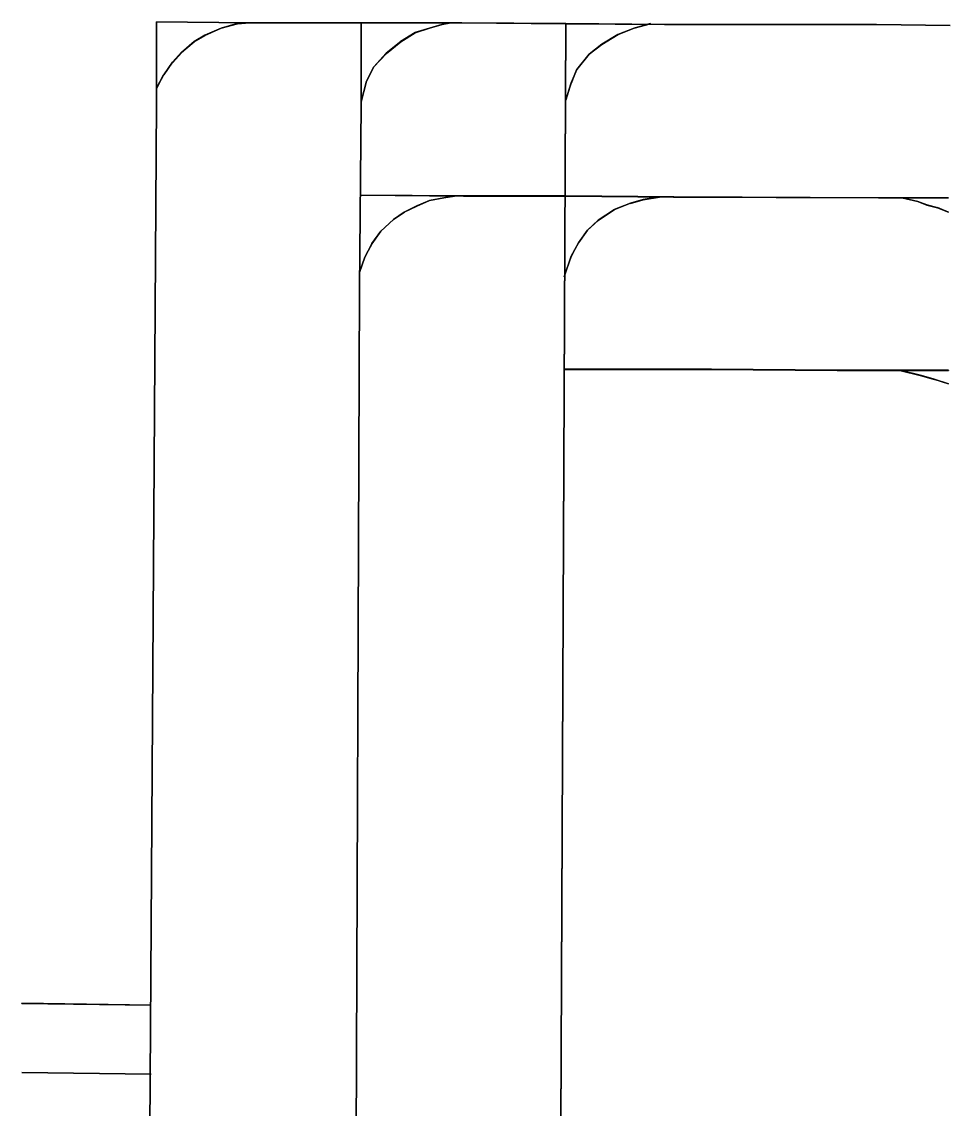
# Model space of a CAD drawing. Extents: x -291248544 to -291003570, y 98625193 to 98746984.
# Drawn here: x -291102471 to -291090637, y 98732941 to 98746801 of the extents above; entities that cross this region are included whole.
import ezdxf

# ---------------------------------------------------------------- set-up
doc = ezdxf.new("R2010")
doc.units = 0

msp = doc.modelspace()

# ---------------------------------------------------------------- linework, layer by layer
at = {"layer": 'mg_to_dxf', "color": 2}
for points in [[(-291100753.07, 98746799.46), (-291100755.49, 98746800.49), (-291100753.49, 98746798.47), (-291100753.07, 98746799.46)], [(-291099564.1, 98746788.03), (-291099563.09, 98746789.02), (-291100755.49, 98746800.49), (-291100753.07, 98746799.46)], [(-291100753.78, 98746798.76), (-291100754.78, 98746801.19), (-291100754.78, 98745952.11), (-291100753.78, 98745953.11)], [(-291100753.78, 98746798.76), (-291100752.78, 98746799.17), (-291100754.78, 98746801.19), (-291100753.78, 98746798.76)], [(-291100753.78, 98745953.11), (-291100752.78, 98745952.11), (-291100752.78, 98746799.17), (-291100753.78, 98746798.76)], [(-291100753.07, 98746799.46), (-291100753.49, 98746798.47), (-291099563.11, 98746787.02), (-291099564.1, 98746788.03)], [(-291099930.27, 98746719.16), (-291099929.69, 98746720.51), (-291100136.72, 98746628.5), (-291100135.35, 98746628.01)], [(-291100135.35, 98746628.01), (-291100135.8, 98746626.71), (-291099929.01, 98746718.62), (-291099930.27, 98746719.16)], [(-291099724.3, 98746776.45), (-291099723.5, 98746777.71), (-291099930.63, 98746720.17), (-291099929.33, 98746719.49)], [(-291099929.33, 98746719.49), (-291099930.63, 98746720.17), (-291099929.95, 98746718.28), (-291099929.33, 98746719.49)], [(-291099930.27, 98746719.16), (-291099929.01, 98746718.62), (-291099929.69, 98746720.51), (-291099930.27, 98746719.16)], [(-291099929.33, 98746719.49), (-291099929.95, 98746718.28), (-291099723.16, 98746775.72), (-291099724.3, 98746776.45)], [(-291099564.1, 98746787.99), (-291099563.14, 98746789.06), (-291099724.49, 98746777.54), (-291099723.31, 98746776.62)], [(-291099723.31, 98746776.62), (-291099724.49, 98746777.54), (-291099724.15, 98746775.55), (-291099723.31, 98746776.62)], [(-291099724.3, 98746776.45), (-291099723.16, 98746775.72), (-291099723.5, 98746777.71), (-291099724.3, 98746776.45)], [(-291099723.31, 98746776.62), (-291099724.15, 98746775.55), (-291099563.06, 98746787.06), (-291099564.1, 98746787.99)], [(-291099563.1, 98746788.02), (-291099564.13, 98746789.02), (-291099564.06, 98746787.02), (-291099563.1, 98746788.02)], [(-291099380.99, 98746788.02), (-291099379.99, 98746789.02), (-291099564.13, 98746789.02), (-291099563.1, 98746788.02)], [(-291099564.1, 98746787.99), (-291099563.06, 98746787.06), (-291099563.14, 98746789.06), (-291099564.1, 98746787.99)], [(-291099564.1, 98746788.03), (-291099563.11, 98746787.02), (-291099563.09, 98746789.02), (-291099564.1, 98746788.03)], [(-291099563.1, 98746788.02), (-291099564.06, 98746787.02), (-291099379.99, 98746787.02), (-291099380.99, 98746788.02)], [(-291099380.99, 98746788.02), (-291099379.99, 98746787.02), (-291099379.99, 98746789.02), (-291099380.99, 98746788.02)], [(-291099379.99, 98746788.02), (-291099380.99, 98746789.02), (-291099380.99, 98746787.02), (-291099379.99, 98746788.02)], [(-291096863.29, 98746788.02), (-291096862.29, 98746789.02), (-291099380.99, 98746789.02), (-291099379.99, 98746788.02)], [(-291099379.99, 98746788.02), (-291099380.99, 98746787.02), (-291096862.3, 98746787.02), (-291096863.29, 98746788.02)], [(-291098144.53, 98746787.52), (-291098145.53, 98746788.52), (-291098145.53, 98745734.67), (-291098144.53, 98745735.67)], [(-291098144.53, 98746787.52), (-291098143.53, 98746788.52), (-291098145.53, 98746788.52), (-291098144.53, 98746787.52)], [(-291098144.53, 98745735.67), (-291098143.53, 98745734.66), (-291098143.53, 98746788.52), (-291098144.53, 98746787.52)], [(-291097275.26, 98746719.21), (-291097274.59, 98746720.47), (-291097458.79, 98746662.91), (-291097457.4, 98746662.29)], [(-291097457.4, 98746662.29), (-291097457.95, 98746661.07), (-291097274.02, 98746718.55), (-291097275.26, 98746719.21)], [(-291097115.04, 98746765), (-291097114.32, 98746766.25), (-291097275.55, 98746720.18), (-291097274.3, 98746719.5)], [(-291097274.3, 98746719.5), (-291097275.55, 98746720.18), (-291097274.97, 98746718.26), (-291097274.3, 98746719.5)], [(-291097275.26, 98746719.21), (-291097274.02, 98746718.55), (-291097274.59, 98746720.47), (-291097275.26, 98746719.21)], [(-291097274.3, 98746719.5), (-291097274.97, 98746718.26), (-291097113.85, 98746764.3), (-291097115.04, 98746765)], [(-291097000.61, 98746787.93), (-291096999.83, 98746789.1), (-291097115.29, 98746766.01), (-291097114.07, 98746765.23)], [(-291097114.07, 98746765.23), (-291097115.29, 98746766.01), (-291097114.82, 98746764.07), (-291097114.07, 98746765.23)], [(-291097115.04, 98746765), (-291097113.85, 98746764.3), (-291097114.32, 98746766.25), (-291097115.04, 98746765)], [(-291097114.07, 98746765.23), (-291097114.82, 98746764.07), (-291096999.44, 98746787.14), (-291097000.61, 98746787.93)], [(-291097000.61, 98746787.93), (-291096999.44, 98746787.14), (-291096999.83, 98746789.1), (-291097000.61, 98746787.93)], [(-291096862.29, 98746788.02), (-291096863.29, 98746789.03), (-291096863.3, 98746787.03), (-291096862.29, 98746788.02)], [(-291096862.29, 98746788.02), (-291096863.3, 98746787.03), (-291095534.79, 98746775.58), (-291095535.78, 98746776.59)], [(-291095535.78, 98746776.59), (-291095534.77, 98746777.58), (-291096863.29, 98746789.03), (-291096862.29, 98746788.02)], [(-291096863.29, 98746788.02), (-291096862.3, 98746787.02), (-291096862.29, 98746789.02), (-291096863.29, 98746788.02)], [(-291095535.28, 98746776.08), (-291095536.28, 98746777.09), (-291095604.95, 98731795.77), (-291095603.94, 98731796.76)], [(-291095603.94, 98731796.76), (-291095602.95, 98731795.76), (-291095534.28, 98746777.08), (-291095535.28, 98746776.08)], [(-291095535.28, 98746776.08), (-291095534.28, 98746777.08), (-291095536.28, 98746777.09), (-291095535.28, 98746776.08)], [(-291095534.78, 98746776.58), (-291095535.77, 98746777.59), (-291095535.79, 98746775.59), (-291095534.78, 98746776.58)], [(-291095534.78, 98746776.58), (-291095535.79, 98746775.59), (-291094275.93, 98746764.13), (-291094276.93, 98746765.14)], [(-291095535.78, 98746776.59), (-291095534.79, 98746775.58), (-291095534.77, 98746777.58), (-291095535.78, 98746776.59)], [(-291094276.93, 98746765.14), (-291094275.92, 98746766.13), (-291095535.77, 98746777.59), (-291095534.78, 98746776.58)], [(-291094665.99, 98746719.18), (-291094665.38, 98746720.49), (-291094872.43, 98746639.97), (-291094871.05, 98746639.43)], [(-291094871.05, 98746639.43), (-291094871.54, 98746638.17), (-291094664.74, 98746718.59), (-291094665.99, 98746719.18)], [(-291094460.02, 98746776.45), (-291094459.32, 98746777.68), (-291094666.33, 98746720.18), (-291094665.04, 98746719.49)], [(-291094665.04, 98746719.49), (-291094666.33, 98746720.18), (-291094665.69, 98746718.28), (-291094665.04, 98746719.49)], [(-291094665.99, 98746719.18), (-291094664.74, 98746718.59), (-291094665.38, 98746720.49), (-291094665.99, 98746719.18)], [(-291094665.04, 98746719.49), (-291094665.69, 98746718.28), (-291094458.78, 98746775.75), (-291094460.02, 98746776.45)], [(-291094460.02, 98746776.45), (-291094458.78, 98746775.75), (-291094459.32, 98746777.68), (-291094460.02, 98746776.45)], [(-291094275.93, 98746765.14), (-291094276.92, 98746766.14), (-291094276.93, 98746764.14), (-291094275.93, 98746765.14)], [(-291094276.93, 98746765.14), (-291094275.93, 98746764.13), (-291094275.92, 98746766.13), (-291094276.93, 98746765.14)], [(-291094275.93, 98746765.14), (-291094276.93, 98746764.14), (-291091575.13, 98746764.14), (-291091576.12, 98746765.14)], [(-291091576.12, 98746765.14), (-291091575.12, 98746766.14), (-291094276.92, 98746766.14), (-291094275.93, 98746765.14)], [(-291091575.12, 98746765.13), (-291091576.12, 98746766.14), (-291091576.13, 98746764.14), (-291091575.12, 98746765.13)], [(-291091575.12, 98746765.13), (-291091576.13, 98746764.14), (-291090636.72, 98746752.69), (-291090637.71, 98746753.7)], [(-291090637.71, 98746753.7), (-291090636.69, 98746754.69), (-291091576.12, 98746766.14), (-291091575.12, 98746765.13)], [(-291091576.12, 98746765.14), (-291091575.13, 98746764.14), (-291091575.12, 98746766.14), (-291091576.12, 98746765.14)], [(-291090637.71, 98746753.7), (-291090636.72, 98746752.69), (-291090636.69, 98746754.69), (-291090637.71, 98746753.7)], [(-291100273.51, 98746547.37), (-291100273.33, 98746548.84), (-291100434.43, 98746410.76), (-291100432.97, 98746410.7)], [(-291100432.97, 98746410.7), (-291100433.03, 98746409.33), (-291100272.17, 98746547.21), (-291100273.51, 98746547.37)], [(-291100136.24, 98746627.56), (-291100135.83, 98746628.95), (-291100274.15, 98746548.26), (-291100272.7, 98746547.95)], [(-291100272.7, 98746547.95), (-291100274.15, 98746548.26), (-291100272.98, 98746546.63), (-291100272.7, 98746547.95)], [(-291100273.51, 98746547.37), (-291100272.17, 98746547.21), (-291100273.33, 98746548.84), (-291100273.51, 98746547.37)], [(-291100272.7, 98746547.95), (-291100272.98, 98746546.63), (-291100134.91, 98746627.17), (-291100136.24, 98746627.56)], [(-291100135.35, 98746628.01), (-291100136.72, 98746628.5), (-291100135.8, 98746626.71), (-291100135.35, 98746628.01)], [(-291100136.24, 98746627.56), (-291100134.91, 98746627.17), (-291100135.83, 98746628.95), (-291100136.24, 98746627.56)], [(-291097641.38, 98746547.38), (-291097641.18, 98746548.83), (-291097825.17, 98746399.34), (-291097823.71, 98746399.24)], [(-291097823.71, 98746399.24), (-291097823.8, 98746397.88), (-291097640.02, 98746547.2), (-291097641.38, 98746547.38)], [(-291097458.31, 98746661.87), (-291097457.88, 98746663.32), (-291097642, 98746548.25), (-291097640.57, 98746547.96)], [(-291097640.57, 98746547.96), (-291097642, 98746548.25), (-291097640.83, 98746546.62), (-291097640.57, 98746547.96)], [(-291097641.38, 98746547.38), (-291097640.02, 98746547.2), (-291097641.18, 98746548.83), (-291097641.38, 98746547.38)], [(-291097640.57, 98746547.96), (-291097640.83, 98746546.62), (-291097457.04, 98746661.49), (-291097458.31, 98746661.87)], [(-291097457.4, 98746662.29), (-291097458.79, 98746662.91), (-291097457.95, 98746661.07), (-291097457.4, 98746662.29)], [(-291097458.31, 98746661.87), (-291097457.04, 98746661.49), (-291097457.88, 98746663.32), (-291097458.31, 98746661.87)], [(-291094871.95, 98746638.99), (-291094871.54, 98746640.41), (-291095078.51, 98746513.93), (-291095077.09, 98746513.63)], [(-291095077.09, 98746513.63), (-291095077.37, 98746512.28), (-291094870.65, 98746638.61), (-291094871.95, 98746638.99)], [(-291094871.05, 98746639.43), (-291094872.43, 98746639.97), (-291094871.54, 98746638.17), (-291094871.05, 98746639.43)], [(-291094871.95, 98746638.99), (-291094870.65, 98746638.61), (-291094871.54, 98746640.41), (-291094871.95, 98746638.99)], [(-291100433.69, 98746410), (-291100433.71, 98746411.46), (-291100548.91, 98746284.74), (-291100547.45, 98746284.86)], [(-291100547.45, 98746284.86), (-291100547.35, 98746283.49), (-291100432.31, 98746410.02), (-291100433.69, 98746410)], [(-291100432.97, 98746410.7), (-291100434.43, 98746410.76), (-291100433.03, 98746409.33), (-291100432.97, 98746410.7)], [(-291100433.69, 98746410), (-291100432.31, 98746410.02), (-291100433.71, 98746411.46), (-291100433.69, 98746410)], [(-291097824.44, 98746398.56), (-291097824.44, 98746400.02), (-291097985.49, 98746227.47), (-291097983.97, 98746227.63)], [(-291097983.97, 98746227.63), (-291097983.83, 98746226.32), (-291097823.07, 98746398.56), (-291097824.44, 98746398.56)], [(-291097823.71, 98746399.24), (-291097825.17, 98746399.34), (-291097823.8, 98746397.88), (-291097823.71, 98746399.24)], [(-291097824.44, 98746398.56), (-291097823.07, 98746398.56), (-291097824.44, 98746400.02), (-291097824.44, 98746398.56)], [(-291095077.91, 98746513.06), (-291095077.69, 98746514.5), (-291095238.83, 98746387.89), (-291095237.34, 98746387.79)], [(-291095237.34, 98746387.79), (-291095237.42, 98746386.45), (-291095076.55, 98746512.85), (-291095077.91, 98746513.06)], [(-291095077.09, 98746513.63), (-291095078.51, 98746513.93), (-291095077.37, 98746512.28), (-291095077.09, 98746513.63)], [(-291095077.91, 98746513.06), (-291095076.55, 98746512.85), (-291095077.69, 98746514.5), (-291095077.91, 98746513.06)], [(-291100548.08, 98746284.08), (-291100548.28, 98746285.52), (-291100663.37, 98746124.39), (-291100661.94, 98746124.68)], [(-291100661.94, 98746124.68), (-291100661.67, 98746123.33), (-291100546.72, 98746284.26), (-291100548.08, 98746284.08)], [(-291100547.45, 98746284.86), (-291100548.91, 98746284.74), (-291100547.35, 98746283.49), (-291100547.45, 98746284.86)], [(-291100548.08, 98746284.08), (-291100546.72, 98746284.26), (-291100548.28, 98746285.52), (-291100548.08, 98746284.08)], [(-291095238.05, 98746387.09), (-291095238.12, 98746388.59), (-291095399.14, 98746193.06), (-291095397.63, 98746193.32)], [(-291095397.63, 98746193.32), (-291095397.4, 98746192.03), (-291095236.71, 98746387.15), (-291095238.05, 98746387.09)], [(-291095237.34, 98746387.79), (-291095238.83, 98746387.89), (-291095237.42, 98746386.45), (-291095237.34, 98746387.79)], [(-291095238.05, 98746387.09), (-291095236.71, 98746387.15), (-291095238.12, 98746388.59), (-291095238.05, 98746387.09)], [(-291100662.47, 98746123.83), (-291100662.85, 98746125.24), (-291100755.03, 98745952.4), (-291100753.54, 98745953.06)], [(-291100753.54, 98745953.06), (-291100753.03, 98745951.9), (-291100661.14, 98746124.18), (-291100662.47, 98746123.83)], [(-291100661.94, 98746124.68), (-291100663.37, 98746124.39), (-291100661.67, 98746123.33), (-291100661.94, 98746124.68)], [(-291100662.47, 98746123.83), (-291100661.14, 98746124.18), (-291100662.85, 98746125.24), (-291100662.47, 98746123.83)], [(-291097984.54, 98746226.81), (-291097984.92, 98746228.29), (-291098077.03, 98746044.06), (-291098075.64, 98746044.61)], [(-291098075.64, 98746044.61), (-291098075.15, 98746043.36), (-291097983.26, 98746227.14), (-291097984.54, 98746226.81)], [(-291097983.97, 98746227.63), (-291097985.49, 98746227.47), (-291097983.83, 98746226.32), (-291097983.97, 98746227.63)], [(-291097984.54, 98746226.81), (-291097983.26, 98746227.14), (-291097984.92, 98746228.29), (-291097984.54, 98746226.81)], [(-291095398.14, 98746192.46), (-291095398.63, 98746193.92), (-291095467.74, 98746021.14), (-291095466.43, 98746021.74)], [(-291095466.43, 98746021.74), (-291095465.86, 98746020.47), (-291095396.89, 98746192.89), (-291095398.14, 98746192.46)], [(-291095397.63, 98746193.32), (-291095399.14, 98746193.06), (-291095397.4, 98746192.03), (-291095397.63, 98746193.32)], [(-291095398.14, 98746192.46), (-291095396.89, 98746192.89), (-291095398.63, 98746193.92), (-291095398.14, 98746192.46)], [(-291098075.99, 98746043.67), (-291098076.68, 98746045), (-291098145.63, 98745780.71), (-291098144.41, 98745781.43)], [(-291098144.41, 98745781.43), (-291098143.69, 98745780.21), (-291098074.8, 98746044.29), (-291098075.99, 98746043.67)], [(-291098075.64, 98746044.61), (-291098077.03, 98746044.06), (-291098075.15, 98746043.36), (-291098075.64, 98746044.61)], [(-291098075.99, 98746043.67), (-291098074.8, 98746044.29), (-291098076.68, 98746045), (-291098075.99, 98746043.67)], [(-291095466.76, 98746020.79), (-291095467.41, 98746022.08), (-291095536.38, 98745803.66), (-291095535.13, 98745804.31)], [(-291095535.13, 98745804.31), (-291095534.48, 98745803.06), (-291095465.52, 98746021.41), (-291095466.76, 98746020.79)], [(-291095466.43, 98746021.74), (-291095467.74, 98746021.14), (-291095465.86, 98746020.47), (-291095466.43, 98746021.74)], [(-291095466.76, 98746020.79), (-291095465.52, 98746021.41), (-291095467.41, 98746022.08), (-291095466.76, 98746020.79)], [(-291100753.54, 98745953.06), (-291100755.03, 98745952.4), (-291100753.03, 98745951.9), (-291100753.54, 98745953.06)], [(-291100753.78, 98745952.09), (-291100754.78, 98745953.37), (-291100754.78, 98745769), (-291100753.78, 98745770)], [(-291100753.78, 98745952.09), (-291100752.78, 98745952.87), (-291100754.78, 98745953.37), (-291100753.78, 98745952.09)], [(-291100753.78, 98745953.11), (-291100754.78, 98745952.11), (-291100752.78, 98745952.11), (-291100753.78, 98745953.11)], [(-291100753.78, 98745770), (-291100752.78, 98745769), (-291100752.78, 98745952.87), (-291100753.78, 98745952.09)], [(-291100753.79, 98745769), (-291100754.78, 98745770), (-291100846.34, 98731360.8), (-291100845.33, 98731361.89)], [(-291100845.33, 98731361.89), (-291100844.34, 98731360.98), (-291100752.78, 98745770), (-291100753.79, 98745769)], [(-291100753.79, 98745769), (-291100752.78, 98745770), (-291100754.78, 98745770), (-291100753.79, 98745769)], [(-291100753.78, 98745770), (-291100754.78, 98745769), (-291100752.78, 98745769), (-291100753.78, 98745770)], [(-291098144.54, 98745734.67), (-291098145.53, 98745735.67), (-291098168.42, 98743400.08), (-291098167.41, 98743401.07)], [(-291098167.41, 98743401.07), (-291098166.42, 98743400.07), (-291098143.53, 98745735.66), (-291098144.54, 98745734.67)], [(-291098144.41, 98745781.43), (-291098145.63, 98745780.71), (-291098143.69, 98745780.21), (-291098144.41, 98745781.43)], [(-291098144.54, 98745734.67), (-291098143.53, 98745735.66), (-291098145.53, 98745735.67), (-291098144.54, 98745734.67)], [(-291098144.53, 98745735.67), (-291098145.53, 98745734.67), (-291098143.53, 98745734.66), (-291098144.53, 98745735.67)], [(-291095535.13, 98745804.31), (-291095536.38, 98745803.66), (-291095534.48, 98745803.06), (-291095535.13, 98745804.31)], [(-291098144.03, 98744590.75), (-291098145.02, 98744591.76), (-291098145.04, 98744589.76), (-291098144.03, 98744590.75)], [(-291098144.03, 98744590.75), (-291098145.04, 98744589.76), (-291096839.41, 98744578.31), (-291096840.4, 98744579.32)], [(-291096840.4, 98744579.32), (-291096839.4, 98744580.31), (-291098145.02, 98744591.76), (-291098144.03, 98744590.75)], [(-291097275.24, 98744521.9), (-291097274.61, 98744523.26), (-291097435.88, 98744454.14), (-291097434.54, 98744453.63)], [(-291097434.54, 98744453.63), (-291097435.04, 98744452.33), (-291097274.03, 98744521.33), (-291097275.24, 98744521.9)], [(-291097092.17, 98744556.33), (-291097091.36, 98744557.5), (-291097275.57, 98744522.96), (-291097274.29, 98744522.19)], [(-291097274.29, 98744522.19), (-291097275.57, 98744522.96), (-291097274.98, 98744521.04), (-291097274.29, 98744522.19)], [(-291097275.24, 98744521.9), (-291097274.03, 98744521.33), (-291097274.61, 98744523.26), (-291097275.24, 98744521.9)], [(-291097274.29, 98744522.19), (-291097274.98, 98744521.04), (-291097091.01, 98744555.53), (-291097092.17, 98744556.33)], [(-291096954.84, 98744579.23), (-291096954.02, 98744580.38), (-291097092.34, 98744557.33), (-291097091.18, 98744556.51)], [(-291097091.18, 98744556.51), (-291097092.34, 98744557.33), (-291097091.99, 98744555.36), (-291097091.18, 98744556.51)], [(-291097092.17, 98744556.33), (-291097091.01, 98744555.53), (-291097091.36, 98744557.5), (-291097092.17, 98744556.33)], [(-291097091.18, 98744556.51), (-291097091.99, 98744555.36), (-291096953.69, 98744578.41), (-291096954.84, 98744579.23)], [(-291096954.84, 98744579.23), (-291096953.69, 98744578.41), (-291096954.02, 98744580.38), (-291096954.84, 98744579.23)], [(-291096839.4, 98744579.32), (-291096840.4, 98744580.32), (-291096840.41, 98744578.32), (-291096839.4, 98744579.32)], [(-291096839.4, 98744579.32), (-291096840.41, 98744578.32), (-291095534.78, 98744578.32), (-291095535.78, 98744579.32)], [(-291095535.78, 98744579.32), (-291095534.77, 98744580.32), (-291096840.4, 98744580.32), (-291096839.4, 98744579.32)], [(-291096840.4, 98744579.32), (-291096839.41, 98744578.31), (-291096839.4, 98744580.31), (-291096840.4, 98744579.32)], [(-291095535.78, 98744579.32), (-291095534.78, 98744578.32), (-291095534.77, 98744580.32), (-291095535.78, 98744579.32)], [(-291095534.78, 98744579.31), (-291095535.77, 98744580.32), (-291095535.78, 98744578.32), (-291095534.78, 98744579.31)], [(-291095534.78, 98744579.31), (-291095535.78, 98744578.32), (-291094161.49, 98744566.87), (-291094162.49, 98744567.88)], [(-291094162.49, 98744567.88), (-291094161.48, 98744568.87), (-291095535.77, 98744580.32), (-291095534.78, 98744579.31)], [(-291094711.77, 98744487.58), (-291094711.16, 98744488.89), (-291094918.23, 98744408.36), (-291094916.83, 98744407.84)], [(-291094916.83, 98744407.84), (-291094917.3, 98744406.58), (-291094710.52, 98744487), (-291094711.77, 98744487.58)], [(-291094551.57, 98744533.4), (-291094550.83, 98744534.65), (-291094712.1, 98744488.57), (-291094710.82, 98744487.9)], [(-291094710.82, 98744487.9), (-291094712.1, 98744488.57), (-291094711.47, 98744486.68), (-291094710.82, 98744487.9)], [(-291094711.77, 98744487.58), (-291094710.52, 98744487), (-291094711.16, 98744488.89), (-291094711.77, 98744487.58)], [(-291094710.82, 98744487.9), (-291094711.47, 98744486.68), (-291094550.38, 98744532.7), (-291094551.57, 98744533.4)], [(-291094345.59, 98744567.79), (-291094344.76, 98744568.94), (-291094551.8, 98744534.43), (-291094550.59, 98744533.62)], [(-291094550.59, 98744533.62), (-291094551.8, 98744534.43), (-291094551.36, 98744532.48), (-291094550.59, 98744533.62)], [(-291094551.57, 98744533.4), (-291094550.38, 98744532.7), (-291094550.83, 98744534.65), (-291094551.57, 98744533.4)], [(-291094550.59, 98744533.62), (-291094551.36, 98744532.48), (-291094344.44, 98744566.97), (-291094345.59, 98744567.79)], [(-291094345.59, 98744567.79), (-291094344.44, 98744566.97), (-291094344.76, 98744568.94), (-291094345.59, 98744567.79)], [(-291094162.49, 98744567.88), (-291094161.49, 98744566.87), (-291094161.48, 98744568.87), (-291094162.49, 98744567.88)], [(-291094161.49, 98744567.87), (-291094162.48, 98744568.87), (-291094162.49, 98744566.87), (-291094161.49, 98744567.87)], [(-291094161.49, 98744567.87), (-291094162.49, 98744566.87), (-291091552.24, 98744555.42), (-291091553.23, 98744556.43)], [(-291091553.23, 98744556.43), (-291091552.23, 98744557.42), (-291094162.48, 98744568.87), (-291094161.49, 98744567.87)], [(-291091552.23, 98744556.43), (-291091553.23, 98744557.43), (-291091553.24, 98744555.43), (-291091552.23, 98744556.43)], [(-291091552.23, 98744556.43), (-291091553.24, 98744555.43), (-291090659.6, 98744555.43), (-291090660.6, 98744556.43)], [(-291090660.6, 98744556.43), (-291090659.6, 98744557.43), (-291091553.23, 98744557.43), (-291091552.23, 98744556.43)], [(-291091553.23, 98744556.43), (-291091552.24, 98744555.42), (-291091552.23, 98744557.42), (-291091553.23, 98744556.43)], [(-291091254.7, 98744556.32), (-291091255.46, 98744557.51), (-291091255.89, 98744555.56), (-291091254.7, 98744556.32)], [(-291091254.7, 98744556.32), (-291091255.89, 98744555.56), (-291091049, 98744509.58), (-291091049.68, 98744510.76)], [(-291091049.68, 98744510.76), (-291091048.41, 98744511.5), (-291091255.46, 98744557.51), (-291091254.7, 98744556.32)], [(-291091048.73, 98744510.46), (-291091049.36, 98744511.8), (-291091049.96, 98744509.88), (-291091048.73, 98744510.46)], [(-291091048.73, 98744510.46), (-291091049.96, 98744509.88), (-291090934.6, 98744463.73), (-291090935.22, 98744465.06)], [(-291091049.68, 98744510.76), (-291091049, 98744509.58), (-291091048.41, 98744511.5), (-291091049.68, 98744510.76)], [(-291090935.22, 98744465.06), (-291090933.98, 98744465.64), (-291091049.36, 98744511.8), (-291091048.73, 98744510.46)], [(-291090934.27, 98744464.75), (-291090934.93, 98744465.95), (-291090935.55, 98744464.04), (-291090934.27, 98744464.75)], [(-291090934.27, 98744464.75), (-291090935.55, 98744464.04), (-291090797.25, 98744429.47), (-291090797.91, 98744430.66)], [(-291090935.22, 98744465.06), (-291090934.6, 98744463.73), (-291090933.98, 98744465.64), (-291090935.22, 98744465.06)], [(-291090797.91, 98744430.66), (-291090796.62, 98744431.37), (-291090934.93, 98744465.95), (-291090934.27, 98744464.75)], [(-291090660.6, 98744556.43), (-291090659.6, 98744555.43), (-291090659.6, 98744557.43), (-291090660.6, 98744556.43)], [(-291097595.63, 98744373.04), (-291097595.3, 98744374.47), (-291097733.58, 98744282.28), (-291097732.13, 98744282.05)], [(-291097732.13, 98744282.05), (-291097732.34, 98744280.7), (-291097594.3, 98744372.73), (-291097595.63, 98744373.04)], [(-291097435.44, 98744453.21), (-291097434.97, 98744454.56), (-291097596.17, 98744373.96), (-291097594.77, 98744373.55)], [(-291097594.77, 98744373.55), (-291097596.17, 98744373.96), (-291097595.16, 98744372.23), (-291097594.77, 98744373.55)], [(-291097595.63, 98744373.04), (-291097594.3, 98744372.73), (-291097595.3, 98744374.47), (-291097595.63, 98744373.04)], [(-291097594.77, 98744373.55), (-291097595.16, 98744372.23), (-291097434.13, 98744452.75), (-291097435.44, 98744453.21)], [(-291097434.54, 98744453.63), (-291097435.88, 98744454.14), (-291097435.04, 98744452.33), (-291097434.54, 98744453.63)], [(-291097435.44, 98744453.21), (-291097434.13, 98744452.75), (-291097434.97, 98744454.56), (-291097435.44, 98744453.21)], [(-291094917.72, 98744407.37), (-291094917.34, 98744408.83), (-291095124.33, 98744270.84), (-291095122.87, 98744270.6)], [(-291095122.87, 98744270.6), (-291095123.09, 98744269.26), (-291094916.41, 98744407.04), (-291094917.72, 98744407.37)], [(-291094916.83, 98744407.84), (-291094918.23, 98744408.36), (-291094917.3, 98744406.58), (-291094916.83, 98744407.84)], [(-291094917.72, 98744407.37), (-291094916.41, 98744407.04), (-291094917.34, 98744408.83), (-291094917.72, 98744407.37)], [(-291090796.96, 98744430.35), (-291090797.57, 98744431.69), (-291090798.2, 98744429.78), (-291090796.96, 98744430.35)], [(-291090796.96, 98744430.35), (-291090798.2, 98744429.78), (-291090660.02, 98744372.21), (-291090660.56, 98744373.51)], [(-291090797.91, 98744430.66), (-291090797.25, 98744429.47), (-291090796.62, 98744431.37), (-291090797.91, 98744430.66)], [(-291090660.56, 98744373.51), (-291090659.25, 98744374.05), (-291090797.57, 98744431.69), (-291090796.96, 98744430.35)], [(-291090660.56, 98744373.51), (-291090660.02, 98744372.21), (-291090659.25, 98744374.05), (-291090660.56, 98744373.51)], [(-291097732.91, 98744281.43), (-291097732.8, 98744282.9), (-291097893.88, 98744133.32), (-291097892.39, 98744133.34)], [(-291097892.39, 98744133.34), (-291097892.37, 98744131.99), (-291097731.55, 98744281.32), (-291097732.91, 98744281.43)], [(-291097732.13, 98744282.05), (-291097733.58, 98744282.28), (-291097732.34, 98744280.7), (-291097732.13, 98744282.05)], [(-291097732.91, 98744281.43), (-291097731.55, 98744281.32), (-291097732.8, 98744282.9), (-291097732.91, 98744281.43)], [(-291095123.66, 98744269.99), (-291095123.54, 98744271.45), (-291095261.74, 98744144.77), (-291095260.25, 98744144.78)], [(-291095260.25, 98744144.78), (-291095260.24, 98744143.43), (-291095122.3, 98744269.87), (-291095123.66, 98744269.99)], [(-291095122.87, 98744270.6), (-291095124.33, 98744270.84), (-291095123.09, 98744269.26), (-291095122.87, 98744270.6)], [(-291095123.66, 98744269.99), (-291095122.3, 98744269.87), (-291095123.54, 98744271.45), (-291095123.66, 98744269.99)], [(-291097893.05, 98744132.59), (-291097893.22, 98744134.07), (-291098008.35, 98743972.9), (-291098006.91, 98743973.19)], [(-291098006.91, 98743973.19), (-291098006.64, 98743971.84), (-291097891.71, 98744132.74), (-291097893.05, 98744132.59)], [(-291097892.39, 98744133.34), (-291097893.88, 98744133.32), (-291097892.37, 98744131.99), (-291097892.39, 98744133.34)], [(-291097893.05, 98744132.59), (-291097891.71, 98744132.74), (-291097893.22, 98744134.07), (-291097893.05, 98744132.59)], [(-291095260.91, 98744144.03), (-291095261.08, 98744145.52), (-291095376.2, 98743984.34), (-291095374.77, 98743984.63)], [(-291095374.77, 98743984.63), (-291095374.5, 98743983.29), (-291095259.58, 98744144.18), (-291095260.91, 98744144.03)], [(-291095260.25, 98744144.78), (-291095261.74, 98744144.77), (-291095260.24, 98744143.43), (-291095260.25, 98744144.78)], [(-291095260.91, 98744144.03), (-291095259.58, 98744144.18), (-291095261.08, 98744145.52), (-291095260.91, 98744144.03)], [(-291098007.44, 98743972.34), (-291098007.82, 98743973.75), (-291098099.91, 98743801.08), (-291098098.52, 98743801.56)], [(-291098098.52, 98743801.56), (-291098098.07, 98743800.27), (-291098006.11, 98743972.69), (-291098007.44, 98743972.34)], [(-291098006.91, 98743973.19), (-291098008.35, 98743972.9), (-291098006.64, 98743971.84), (-291098006.91, 98743973.19)], [(-291098007.44, 98743972.34), (-291098006.11, 98743972.69), (-291098007.82, 98743973.75), (-291098007.44, 98743972.34)], [(-291095375.3, 98743983.78), (-291095375.68, 98743985.19), (-291095467.77, 98743812.52), (-291095466.38, 98743813)], [(-291095466.38, 98743813), (-291095465.93, 98743811.72), (-291095373.97, 98743984.14), (-291095375.3, 98743983.78)], [(-291095374.77, 98743984.63), (-291095376.2, 98743984.34), (-291095374.5, 98743983.29), (-291095374.77, 98743984.63)], [(-291095375.3, 98743983.78), (-291095373.97, 98743984.14), (-291095375.68, 98743985.19), (-291095375.3, 98743983.78)], [(-291098098.92, 98743800.64), (-291098099.51, 98743801.99), (-291098168.53, 98743606.43), (-291098167.25, 98743607.04)], [(-291098167.25, 98743607.04), (-291098166.64, 98743605.76), (-291098097.67, 98743801.19), (-291098098.92, 98743800.64)], [(-291098098.52, 98743801.56), (-291098099.91, 98743801.08), (-291098098.07, 98743800.27), (-291098098.52, 98743801.56)], [(-291098098.92, 98743800.64), (-291098097.67, 98743801.19), (-291098099.51, 98743801.99), (-291098098.92, 98743800.64)], [(-291095466.78, 98743812.09), (-291095467.37, 98743813.44), (-291095559.28, 98743549.2), (-291095558, 98743549.82)], [(-291095558, 98743549.82), (-291095557.39, 98743548.55), (-291095465.53, 98743812.63), (-291095466.78, 98743812.09)], [(-291095466.38, 98743813), (-291095467.77, 98743812.52), (-291095465.93, 98743811.72), (-291095466.38, 98743813)], [(-291095466.78, 98743812.09), (-291095465.53, 98743812.63), (-291095467.37, 98743813.44), (-291095466.78, 98743812.09)], [(-291098167.25, 98743607.04), (-291098168.53, 98743606.43), (-291098166.64, 98743605.76), (-291098167.25, 98743607.04)], [(-291095558, 98743549.82), (-291095559.28, 98743549.2), (-291095557.39, 98743548.55), (-291095558, 98743549.82)], [(-291098167.42, 98743400.07), (-291098168.42, 98743401.08), (-291098214.2, 98731452.45), (-291098213.19, 98731453.44)], [(-291098213.19, 98731453.44), (-291098212.2, 98731452.44), (-291098166.42, 98743401.07), (-291098167.42, 98743400.07)], [(-291098167.42, 98743400.07), (-291098166.42, 98743401.07), (-291098168.42, 98743401.08), (-291098167.42, 98743400.07)], [(-291098167.41, 98743401.07), (-291098168.42, 98743400.08), (-291098166.42, 98743400.07), (-291098167.41, 98743401.07)], [(-291095557.67, 98742370.61), (-291095558.67, 98742371.61), (-291095558.67, 98742369.61), (-291095557.67, 98742370.61)], [(-291093681.84, 98742370.61), (-291093680.83, 98742371.61), (-291095558.67, 98742371.61), (-291095557.67, 98742370.61)], [(-291095557.67, 98742370.61), (-291095558.67, 98742369.61), (-291093680.84, 98742369.61), (-291093681.84, 98742370.61)], [(-291093680.84, 98742370.6), (-291093681.83, 98742371.61), (-291093681.84, 98742369.61), (-291093680.84, 98742370.6)], [(-291093681.84, 98742370.61), (-291093680.84, 98742369.61), (-291093680.83, 98742371.61), (-291093681.84, 98742370.61)], [(-291093680.84, 98742370.6), (-291093681.84, 98742369.61), (-291092078.67, 98742358.16), (-291092079.66, 98742359.16)], [(-291092079.66, 98742359.16), (-291092078.66, 98742360.16), (-291093681.83, 98742371.61), (-291093680.84, 98742370.6)], [(-291092078.66, 98742359.16), (-291092079.66, 98742360.16), (-291092079.67, 98742358.16), (-291092078.66, 98742359.16)], [(-291092078.66, 98742359.16), (-291092079.67, 98742358.16), (-291090659.6, 98742358.16), (-291090660.6, 98742359.16)], [(-291090660.6, 98742359.16), (-291090659.6, 98742360.16), (-291092079.66, 98742360.16), (-291092078.66, 98742359.16)], [(-291092079.66, 98742359.16), (-291092078.67, 98742358.16), (-291092078.66, 98742360.16), (-291092079.66, 98742359.16)], [(-291091277.59, 98742359.04), (-291091278.32, 98742360.25), (-291091278.8, 98742358.31), (-291091277.59, 98742359.04)], [(-291091277.59, 98742359.04), (-291091278.8, 98742358.31), (-291091003.19, 98742289.41), (-291091003.9, 98742290.62)], [(-291091003.9, 98742290.62), (-291091002.67, 98742291.34), (-291091278.32, 98742360.25), (-291091277.59, 98742359.04)], [(-291091002.94, 98742290.36), (-291091003.64, 98742291.6), (-291091004.16, 98742289.67), (-291091002.94, 98742290.36)], [(-291091002.94, 98742290.36), (-291091004.16, 98742289.67), (-291090843.01, 98742243.62), (-291090843.68, 98742244.86)], [(-291091003.9, 98742290.62), (-291091003.19, 98742289.41), (-291091002.67, 98742291.34), (-291091003.9, 98742290.62)], [(-291090843.68, 98742244.86), (-291090842.43, 98742245.54), (-291091003.64, 98742291.6), (-291091002.94, 98742290.36)], [(-291090842.72, 98742244.57), (-291090843.39, 98742245.83), (-291090843.96, 98742243.91), (-291090842.72, 98742244.57)], [(-291090842.72, 98742244.57), (-291090843.96, 98742243.91), (-291090659.92, 98742186.4), (-291090660.57, 98742187.65)], [(-291090843.68, 98742244.86), (-291090843.01, 98742243.62), (-291090842.43, 98742245.54), (-291090843.68, 98742244.86)], [(-291090660.57, 98742187.65), (-291090659.32, 98742188.31), (-291090843.39, 98742245.83), (-291090842.72, 98742244.57)], [(-291090660.6, 98742359.16), (-291090659.6, 98742358.16), (-291090659.6, 98742360.16), (-291090660.6, 98742359.16)], [(-291090660.57, 98742187.65), (-291090659.92, 98742186.4), (-291090659.32, 98742188.31), (-291090660.57, 98742187.65)], [(-291102469.9, 98734291.07), (-291102470.88, 98734292.08), (-291102470.91, 98734290.08), (-291102469.9, 98734291.07)], [(-291102469.9, 98734291.07), (-291102470.91, 98734290.08), (-291100821.96, 98734267.18), (-291100822.95, 98734268.2)], [(-291100822.95, 98734268.2), (-291100821.93, 98734269.18), (-291102470.88, 98734292.08), (-291102469.9, 98734291.07)], [(-291100822.95, 98734268.2), (-291100821.96, 98734267.18), (-291100821.93, 98734269.18), (-291100822.95, 98734268.2)], [(-291102469.9, 98733409.87), (-291102470.88, 98733410.89), (-291102470.91, 98733408.89), (-291102469.9, 98733409.87)], [(-291102469.9, 98733409.87), (-291102470.91, 98733408.89), (-291100821.96, 98733385.99), (-291100822.95, 98733387)], [(-291100822.95, 98733387), (-291100821.93, 98733387.99), (-291102470.88, 98733410.89), (-291102469.9, 98733409.87)], [(-291100822.95, 98733387), (-291100821.96, 98733385.99), (-291100821.93, 98733387.99), (-291100822.95, 98733387)]]:
    msp.add_3dface(points, dxfattribs=at)

doc.saveas('drawing.dxf')
